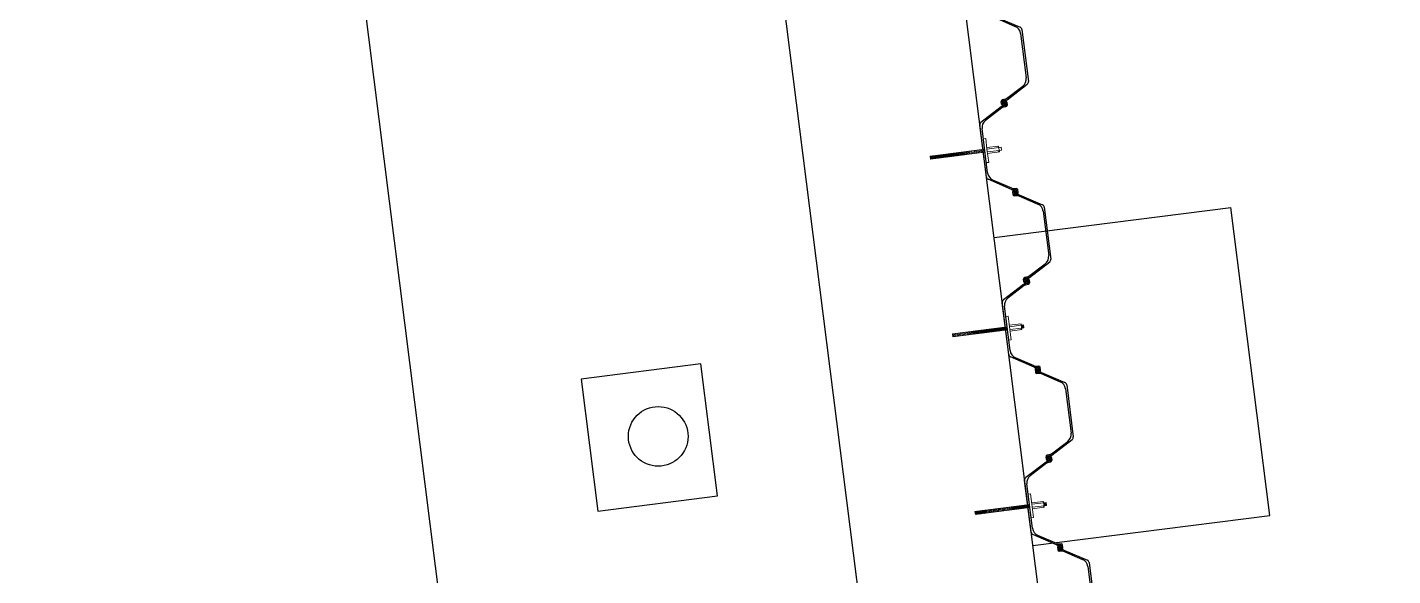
# Model space of a CAD drawing. Header units: inches. Extents: x 2621776591 to 2623670951, y 363331607 to 364354604.
# Drawn here: x 2622153964 to 2622165403, y 364127361 to 364131954 of the extents above; entities that cross this region are included whole.
import ezdxf

# ---------------------------------------------------------------- set-up
doc = ezdxf.new("R2010")
doc.units = ezdxf.units.IN
doc.header["$MEASUREMENT"] = 0
doc.linetypes.add('ACAD_ISO10W100', pattern=[18, 12, -3, 0, -3])
doc.linetypes.add('BORDERX2', pattern=[3.5, 1, -0.5, 1, -0.5, 0, -0.5])
for name, color, linetype in [('BOLLARD', 1, 'Continuous'), ('DIM', 8, 'Continuous'), ('FENDER', 1, 'Continuous'), ('PIER', 7, 'Continuous'), ('SHEETPILE', 9, 'Continuous'), ('TEXT2', 1, 'Continuous')]:
    doc.layers.add(name, color=color, linetype=linetype)
doc.layers.add('CRANE', color=7, linetype='Continuous', true_color=0x7f3f7f)
pattern_1 = [(345, (493164.8837858685, 2793723.272402522), (0.00246525140460151, 0.009200443495403375), [])]

# ---------------------------------------------------------------- blocks, each defined once
blk = doc.blocks.new('AU25D')
at = {"color": 7}
for p, q in [((776.0411521251635, 28.22840040445408), (884.4516152983097, 212.6682477956328)), ((785.7178184078231, 24.49650330780605), (873.3022127351968, 173.5047433868967)), ((906.0042368972807, 225), (1343.995763102714, 225)), ((937.9600775321112, 210.4999999999999), (1312.039922467884, 210.4999999999999)), ((1473.958847874833, 28.22840040445589), (1365.548384701686, 212.6682477956328)), ((1464.282181592173, 24.49650330780605), (1376.697787264799, 173.5047433868967)), ((-17.75, 10.5), (-17.75, 3.000437081158451)), ((-8.25, 9.5), (-8.25, 7.870285842249359)), ((6.545248191543577, -6.787101521733347), (-7.257391819077383, 5.64085136581707)), ((-5.75, 22.5), (17.85288811077771, 22.5)), ((-5.25, 12.5), (15.13794479972966, 12.5)), ((22.71786163413707, -18.04792223050753), (20.11312721772992, 7.997553924336897)), ((32.39452791679468, -14.31602513385769), (29.79332591397724, 11.6941294184071)), ((717.6054720832016, -14.31602513385769), (720.2066740860191, 11.6941294184071)), ((727.2821383658611, -18.04792223050571), (729.8868727822683, 7.997553924336897)), ((755.7499999999983, 22.5), (732.1471118892205, 22.5)), ((755.2499999999982, 12.5), (734.8620552002667, 12.5)), ((756.5452481915428, 6.787101521733347), (742.7426081809216, -5.64085136581707)), ((743.4547518084528, -6.787101521733347), (757.2573918190737, 5.64085136581707)), ((749.8497159067965, 10.5), (755.1199999999982, 10.5)), ((758.2499999999982, 9.5), (758.2499999999982, 7.870285842249359)), ((767.7499999999982, 10.5), (767.7499999999982, 3.000437081158451)), ((772.7178616341342, 18.04792223050571), (770.113127217729, -7.997553924336897)), ((782.3945279167938, 14.31602513385769), (779.7933259139763, -11.6941294184071)), ((1467.605472083202, 14.31602513385769), (1470.20667408602, -11.6941294184071)), ((1477.282138365861, 18.04792223050753), (1479.886872782267, -7.997553924336897)), ((1493.454751808453, 6.787101521733347), (1507.257391819074, -5.64085136581707)), ((1500.150284093199, 10.5), (1494.879999999998, 10.5)), ((-0.150284093202572, -10.5), (5.119999999998981, -10.5)), ((26.04115212516444, -28.22840040445589), (134.4516152983105, -212.6682477956328)), ((35.71781840782387, -24.49650330780605), (123.3022127351978, -173.5047433868967)), ((723.9588478748318, -28.22840040445408), (615.5483847016857, -212.6682477956328)), ((714.2821815921725, -24.49650330780605), (626.6977872648002, -173.5047433868967)), ((732.2499999999983, -10.5), (732.2499999999983, -3.000437081158451)), ((741.7499999999982, -9.5), (741.7499999999982, -7.870285842249359)), ((744.2499999999983, -22.5), (767.8528881107759, -22.5)), ((744.7499999999983, -12.5), (765.1379447997286, -12.5)), ((750.1502840931988, -10.5), (744.8799999999992, -10.5)), ((1505.749999999998, -22.5), (1482.14711188922, -22.5)), ((1505.249999999998, -12.5), (1484.862055200267, -12.5)), ((1508.249999999998, -9.5), (1508.249999999998, -7.870285842249359)), ((1517.749999999998, -10.5), (1517.749999999998, -3.000437081158451)), ((593.9957631027154, -225), (156.0042368972826, -225)), ((562.0399224678858, -210.4999999999999), (187.9600775321123, -210.4999999999999))]:
    blk.add_line(p, q, dxfattribs=at)
at = {"color": 4, "linetype": 'ACAD_ISO10W100'}
for p, q in [((5, 0), (-5, 0)), ((0, 5), (0, -5)), ((754.9999999999983, 0), (744.9999999999982, 0)), ((749.9999999999983, 5), (749.9999999999983, -5)), ((749.9999999999983, 5), (749.9999999999983, -5)), ((749.9999999999983, -5), (749.9999999999983, 5)), ((1494.999999999998, 0), (1504.999999999998, 0)), ((1499.999999999998, -5), (1499.999999999998, 5))]:
    blk.add_line(p, q, dxfattribs=at)
at = {"color": 7}
for centre, radius, start, end in [((937.9600775321112, 135.4999999999999), 75, 90, 149.5537447587004), ((906.0042368972807, 200), 25, 90, 149.5537447587004), ((1312.039922467884, 135.4999999999999), 75, 30.44625524129958, 90), ((1343.995763102714, 200), 25, 30.44625524129958, 90), ((-5.75, 10.5), 12, 90, 180), ((-7.75, 3.000437081158451), 10, 180, 220.5383065500835), ((-5.25, 9.5), 3, 90, 180), ((-5.25, 7.870285842249359), 3, 180, 227.9999999999919), ((15.13794479972966, 7.5), 5, 5.710999999998601, 90), ((17.85288811077771, 10.5), 12, 5.71099999999212, 90), ((732.1471118892205, 10.5), 12, 90, 174.2890000000078), ((734.8620552002667, 7.5), 5, 90, 174.2889999999949), ((742.2499999999982, -3.000437081158451), 10, 139.4616934499115, 180), ((749.8497159067965, -9.5), 20, 90, 139.4616934499065), ((755.1199999999982, 8.3700000000008), 2.129999999999999, 311.9999999999939, 90), ((755.2499999999982, 9.5), 3, 0, 90), ((755.7499999999983, 10.5), 12, 0, 90), ((755.2499999999982, 7.870285842249359), 3, 311.9999999999896, 0), ((757.7499999999982, 3.000437081158451), 10, 319.4616934499165, 0), ((797.5937737241346, 15.56015260882122), 25, 149.5537447587004, 174.2890000000013), ((807.2704400067951, 11.8282555121732), 25, 149.5537447587004, 174.2890000000013), ((1442.729559993201, 11.8282555121732), 25, 5.710999999998601, 30.44625524129958), ((1452.40622627586, 15.56015260882304), 25, 5.710999999998601, 30.44625524129958), ((1494.879999999998, 8.3700000000008), 2.129999999999999, 90, 228.000000000006), ((1500.150284093199, -9.5), 20, 40.53830655009346, 90), ((1507.749999999998, -3.000437081158451), 10, 0, 40.53830655008851), ((-0.150284093202572, 9.5), 20, 220.5383065500934, 270), ((5.119999999998981, -8.3700000000008), 2.129999999999999, 270, 48.000000000006), ((47.59377372413654, -15.56015260882304), 25, 185.7109999999986, 210.4462552412996), ((57.27044000679597, -11.8282555121732), 25, 185.7109999999986, 210.4462552412996), ((692.7295599932022, -11.8282555121732), 25, 329.5537447587004, 354.2890000000014), ((702.4062262758616, -15.56015260882122), 25, 329.5537447587004, 354.2890000000014), ((744.2499999999983, -10.5), 12, 180, 270), ((744.7499999999983, -7.870285842249359), 3, 131.999999999994, 180), ((744.7499999999983, -9.5), 3, 180, 270), ((744.8799999999992, -8.3700000000008), 2.129999999999999, 132.0000000000264, 270), ((750.1502840931988, 9.5), 20, 270, 319.4616934499114), ((765.1379447997286, -7.5), 5, 270, 354.2890000000014), ((767.8528881107759, -10.5), 12, 270, 354.2890000000078), ((1482.14711188922, -10.5), 12, 185.7109999999921, 270), ((1484.862055200267, -7.5), 5, 185.7109999999986, 270), ((1505.249999999998, -9.5), 3, 270, 0), ((1505.749999999998, -10.5), 12, 270, 0), ((1505.249999999998, -7.870285842249359), 3, 0, 48.000000000006), ((187.9600775321123, -135.4999999999999), 75, 210.4462552412996, 270), ((156.0042368972826, -200), 25, 210.4462552412996, 270), ((562.0399224678858, -135.4999999999999), 75, 270, 329.5537447587004), ((593.9957631027154, -200), 25, 270, 329.5537447587004)]:
    blk.add_arc(centre, radius, start, end, dxfattribs=at)
blk = doc.blocks.new('A$C571E2E11')
at = {"lineweight": 0}
h = blk.add_hatch(dxfattribs=at)
h.set_pattern_fill('ANSI31', color=9, scale=0.003, angle=300.0000000000001, style=0)
h.set_pattern_definition(pattern_1)
h.paths.add_polyline_path([(0.3479340741760097, 0.5030793133191764), (0.3269724333658814, 0.5167031758464873), (0.3160733437398449, 0.4999338635243475), (0.3370349846663885, 0.486310001462698)])
h = blk.add_hatch(dxfattribs=at)
h.set_pattern_fill('ANSI31', color=9, scale=0.003, angle=300.0000000000001, style=0)
h.set_pattern_definition(pattern_1)
h.paths.add_polyline_path([(0.2716404456037787, 0.3856941267379241), (0.2506788047461647, 0.3993179890130572), (-2.621090970910376e-07, 0.0136238019913435), (0.02096137840999291, -6.053596735333121e-08)])
at = {"color": 9, "lineweight": 0}
for points in [[(0.1882121523376554, 0.4637708188965917), (0.1773130625369959, 0.4470015065744519)], [(0.1882121520466171, 0.4637708188965917), (0.2615778943873011, 0.4160873014479876)], [(0.3055925235385075, 0.5067457943223417), (0.2510970743605867, 0.4228992322459817)], [(0.3160733437398449, 0.4999338635243475), (0.2615778946201317, 0.4160873014479876)], [(0.3370349844335578, 0.4863100009970367), (0.2825395353138447, 0.4024634389206767)], [(0.3475158047513105, 0.4794980701990426), (0.2930203555733897, 0.3956515081226826)], [(0.3055925235967152, 0.5067457943223417), (0.3475158047513105, 0.4794980701990426)], [(0.3269724335987121, 0.5167031758464873), (0.3160733437980525, 0.4999338635243475)], [(0.3269724333658814, 0.5167031758464873), (0.3479340744088404, 0.5030793133191764)], [(0.3479340741178021, 0.5030793133191764), (0.3370349843753502, 0.4863100009970367)], [(0.2506788048194721, 0.3993179891258478), (-2.621090970933437e-07, 0.0136238019913435)], [(0.2716404455131851, 0.385694126598537), (0.0209613784099929, -6.05359673500061e-08)], [(0.1773130623623729, 0.4470015065744519), (0.345006188028492, 0.3380106091499329)], [(0.2615778943873011, 0.4160873014479876), (0.3559052777709439, 0.3547799214720726)], [(0.355905277596321, 0.3547799214720726), (0.3450061878538691, 0.3380106091499329)], [(-2.621090970933437e-07, 0.0136238019913435), (0.0209613784099929, -6.05359673500061e-08)]]:
    blk.add_lwpolyline(points, dxfattribs=at)
for centre, start, end in [((0.3094053858807415, 0.4877261077978209), 61.35633697594447, 134.1300096689532), ((0.3285864314215355, 0.4752595301708123), 339.8268834078098, 52.60055610081844)]:
    blk.add_arc(centre, 0.01391010253357776, start, end, dxfattribs=at)
blk = doc.blocks.new('SHEETPILE')
at = {"color": 9, "xscale": 0.0009999999659256785, "yscale": 0.0009999999659256785, "zscale": 0.0009999999659256785, "rotation": 326.9660295775478}
for p in [(51.03321612131549, -32.91622009687126), (52.29073756997241, -33.73392420075834), (53.54825903772144, -34.55162827391177), (54.80578050430631, -35.36933234892786)]:
    blk.add_blockref('AU25D', p, dxfattribs=at)
at = {"color": 9, "lineweight": 30, "rotation": 359.9875883989228}
for p in [(52.22912206122419, -34.50727188400924, -3.553101552248148e-05), (53.48664352897322, -35.32497595716268, -3.553101591133942e-05), (54.74416499555809, -36.14268003217876, -3.553101632430811e-05)]:
    blk.add_blockref('A$C571E2E11', p, dxfattribs=at)
blk = doc.blocks.new('A$C6b66f7a2')
at = {"layer": 'BOLLARD'}
blk.add_lwpolyline([(2622159606.467519, 364129134.7702203), (2622158604.446203, 364129008.0686662), (2622158744.319701, 364127901.8768182), (2622159746.341017, 364128028.5783724)], close=True, dxfattribs=at)
blk.add_circle((2622159249.801134, 364128527.7320507), 250, dxfattribs=at)
at = {"layer": 'FENDER'}
for p, q in [((2622162063.243164, 364130193.177063), (2622164047.498046, 364130443.6415408)), ((2622164373.101562, 364127864.1101685), (2622164047.498046, 364130443.6415408)), ((2622162388.846679, 364127613.6456299), (2622164373.101562, 364127864.1101685))]:
    blk.add_line(p, q, dxfattribs=at)
blk = doc.blocks.new('A$Cfe87a000')
h = blk.add_hatch()
h.set_pattern_fill('CROSS', color=190, scale=35000)
h.set_pattern_definition([(0, (-2621685475.420701, -364093291.0111886), (8750, 8750), [4375, -13125]), (90, (-2621683287.920701, -364095478.5111886), (-8749.999999999998, 8750), [4375, -13125])])
h.paths.add_polyline_path([(0, 0), (-30585.70621919632, -3867.354058802128), (-13078.13589572906, -140353.1592689753), (-8315.037514686584, -149577.6858572364), (-6733.474216461182, -162481.7347921729), (-8967.193749904633, -172401.3097907305), (3518.022995471954, -269733.7682422996, 0.3021229626917548), (7001.071998596191, -273749.6828084588), (33331.68333673477, -264063.5670123696)])

msp = doc.modelspace()

# ---------------------------------------------------------------- linework, layer by layer
at = {"layer": 'CRANE', "color": 82, "linetype": 'BORDERX2', "true_color": 0x33cc00}
msp.add_circle((2622147483.426384, 364173563.3468029, -2.182787284255018e-08), 70000.01147389402, dxfattribs=at)
at = {"layer": 'FENDER'}
for p, q in [((2622162063.243164, 364130193.177063), (2622164047.498046, 364130443.6415408)), ((2622164373.101562, 364127864.1101685), (2622164047.498046, 364130443.6415408)), ((2622162388.846679, 364127613.6456299), (2622164373.101562, 364127864.1101685))]:
    msp.add_line(p, q, dxfattribs=at)
at = {"layer": 'PIER'}
for p, q in [((2622237748.669151, 363530591.0374553), (2622154131.963377, 364193027.6195066)), ((2622236260.414062, 363530403.1809692), (2622152831.814672, 364191349.5842687))]:
    msp.add_line(p, q, dxfattribs=at)
at = {"layer": 'TEXT2'}
msp.add_line((2622151194.757455, 364176374.1662219), (2622226613.134803, 363579913.5634318), dxfattribs=at)

# ---------------------------------------------------------------- block references
at = {"color": 190}
msp.add_blockref('A$Cfe87a000', (2622142902.68605, 364173278.9383824), dxfattribs=at)
at = {"layer": 'DIM'}
msp.add_blockref('A$C6b66f7a2', (0, 0), dxfattribs=at)
at = {"layer": 'SHEETPILE', "color": 10, "linetype": 'Continuous', "xscale": 999.9999629246952, "yscale": 999.99999995941, "zscale": 999.9999999999998, "rotation": 310.2281254504237}
msp.add_blockref('SHEETPILE', (2622154131.963378, 364193027.6195066, -1.587643645023506e-09), dxfattribs=at)

doc.saveas('drawing.dxf')
